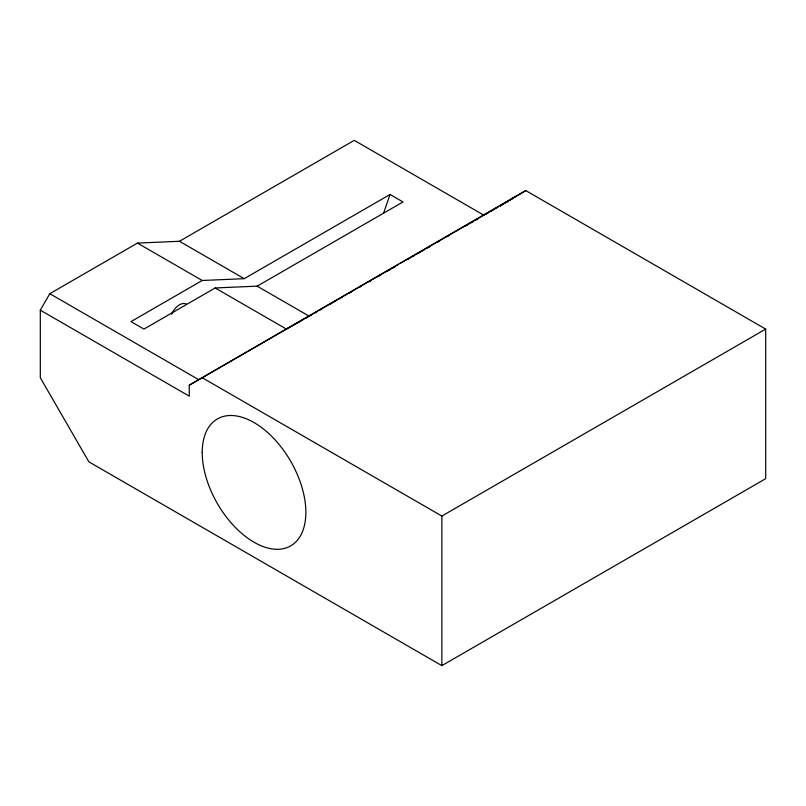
<?xml version="1.0" encoding="UTF-8"?>
<svg xmlns="http://www.w3.org/2000/svg" width="806" height="806" viewBox="0 0 806 806"><rect width="100%" height="100%" fill="white"/><g stroke="black" fill="none" stroke-linecap="round" stroke-linejoin="round"><path stroke-width="1.21" d="M383.485 213.409L390.044 194.478L403 201.953L257.174 286.15L215.172 287.964L143.931 329.09L130.975 321.614L202.215 280.488L244.218 278.675L390.044 194.478M40.3 310.159L189.269 396.159L189.269 385.187L525.764 190.569L765.7 329.09L765.7 478.673L441.859 665.635L88.872 461.838L40.3 377.712L40.3 310.159L49.801 293.696L137.453 243.09L179.446 241.276L354.247 140.365L484.446 215.534M504.264 203.293L515.83 196.221M500.365 205.913L503.549 203.989M505.674 202.709L507.8 201.419M509.916 200.14L513.11 198.216L504.193 203.364M515.215 196.946L525.764 190.569M486.199 214.053L488.325 212.794M490.451 211.525L497.896 207.092M189.269 385.187L285.334 329.714M215.172 287.964L286.422 329.09L398.627 264.308M400.804 263.058L497.765 207.071M312.537 314.35L309.282 316.234L257.174 286.15M314.713 313.101L316.879 311.851M320.143 309.967L322.309 308.718M329.906 304.325L332.082 303.076M334.248 301.817L336.424 300.567M339.679 298.683L341.855 297.434M349.451 293.041L351.618 291.792M359.224 287.399L361.39 286.15M368.997 281.757L371.163 280.508M377.682 276.75L380.936 274.866M387.454 271.108L390.709 269.224M392.875 267.975L395.051 266.715M408.078 259.2L410.244 257.94M412.42 256.691L414.586 255.431M417.851 253.558L420.017 252.298M422.193 251.049L424.359 249.8M427.623 247.916L429.789 246.656M437.386 242.274L439.562 241.024M447.159 236.632L449.335 235.382M465.616 225.972L468.87 224.098M471.047 222.839L473.213 221.59M475.389 220.33L478.643 218.456M201.923 377.54L441.859 516.062L765.7 329.09M286.422 329.09L302.754 319.911M306.018 318.068L308.194 316.849M179.446 241.276L244.218 278.675M137.453 243.09L202.215 280.488M49.801 293.696L198.77 379.697M441.859 516.062L441.859 665.635M171.587 314.169A13.742 7.929 -60 0 1 186.418 304.104M503.206 203.928L500.022 205.832L503.206 203.928M202.215 452.498A73.275 42.305 60 0 0 279.944 549.178A73.275 42.305 60 0 0 279.944 445.547A73.275 42.305 60 0 0 202.215 452.498"/></g></svg>
